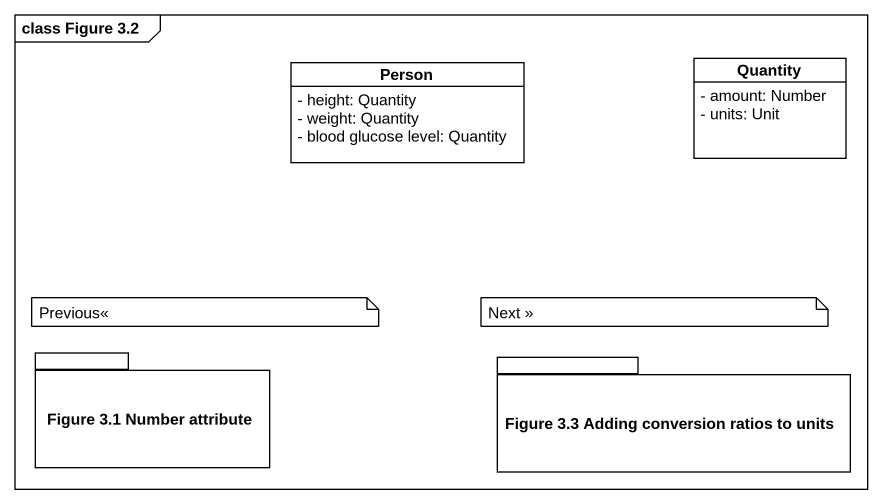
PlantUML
@startuml
mainframe class Figure 3.2
hide circle
hide empty members
skinparam classAttributeIconSize 0
class "Person" as Person_ {
  - height: Quantity
  - weight: Quantity
  - blood glucose level: Quantity
}
class Quantity {
  - amount: Number
  - units: Unit
}
package "Figure 3.1 Number attribute" as Figure_3_1_Number_attribute {
}
package "Figure 3.3 Adding conversion ratios to units" as Figure_3_3_Adding {
}
note as N1
  Previous<<
end note
note as N2
  Next >>
end note
@enduml
